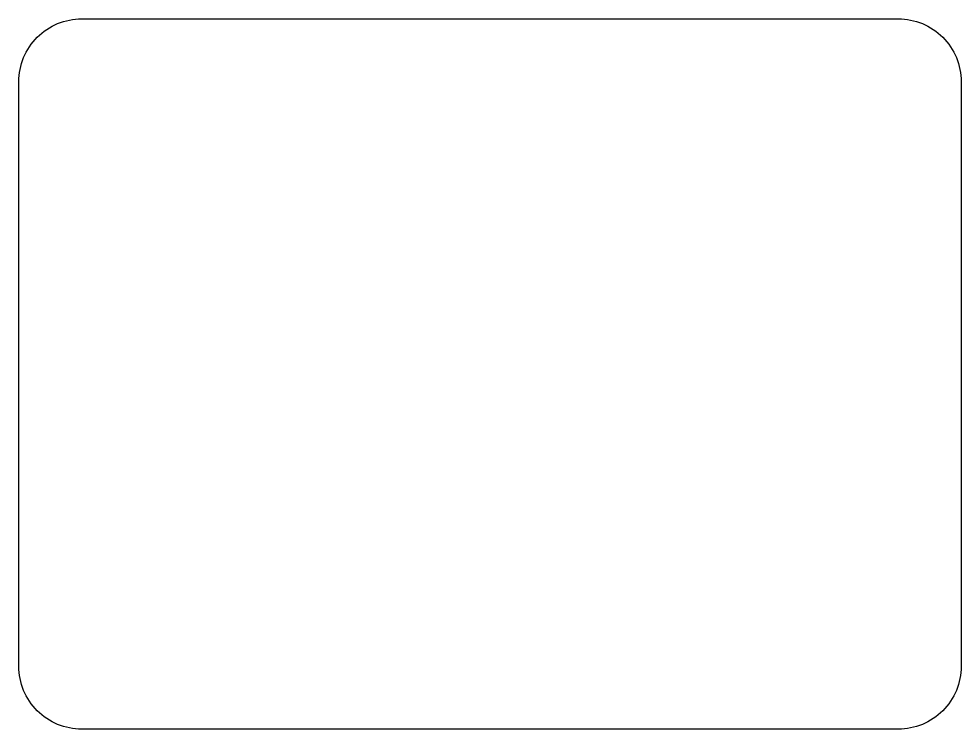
# Model space of a CAD drawing. Header units: millimetres. Extents: x -75 to 75, y -57 to 56.
import ezdxf

# ---------------------------------------------------------------- set-up
doc = ezdxf.new("R2010")
doc.units = ezdxf.units.MM
doc.layers.get('0').update_dxf_attribs({"linetype": 'CONTINUOUS'})

msp = doc.modelspace()

# ---------------------------------------------------------------- linework, layer by layer
msp.add_lwpolyline([(-65, 56.5), (65, 56.5, -0.414214), (75, 46.5), (75, -46.5, -0.414214), (65, -56.5), (-65, -56.5, -0.414214), (-75, -46.5), (-75, 46.5, -0.414214)], format="xyb", close=True)

doc.saveas('drawing.dxf')
